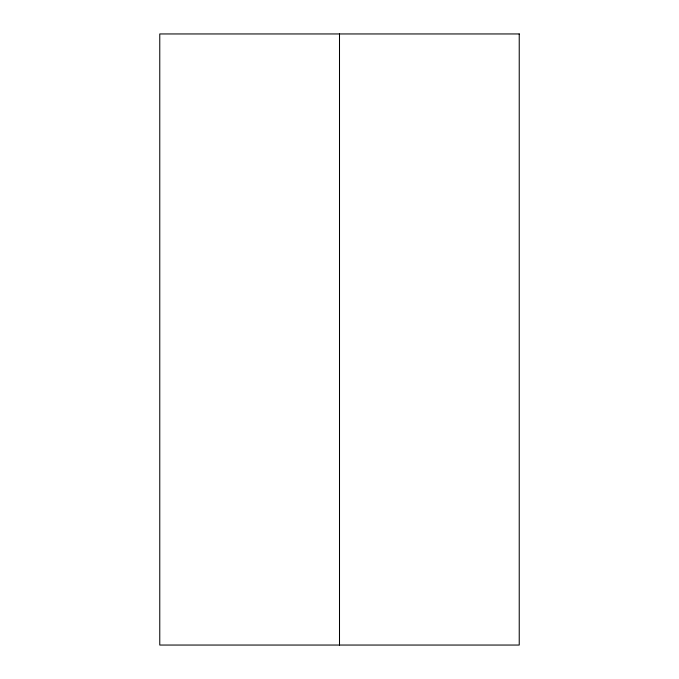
<?xml version="1.0" encoding="UTF-8"?>
<svg xmlns="http://www.w3.org/2000/svg" width="679" height="679" viewBox="0 0 679 679"><rect width="100%" height="100%" fill="white"/><g stroke="black" fill="none" stroke-linecap="round" stroke-linejoin="round"><path stroke-width="1.02" d="M339.5 33.95L339.5 645.05M519.231 33.95L159.769 33.95L159.769 645.05L519.231 645.05L519.231 33.95"/></g></svg>
